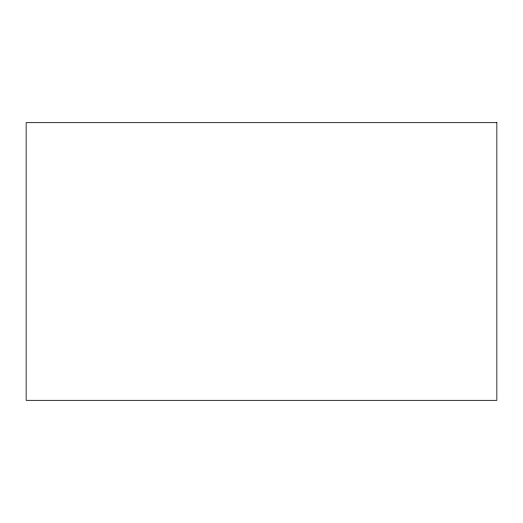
<?xml version="1.0" encoding="UTF-8"?>
<svg xmlns="http://www.w3.org/2000/svg" width="523" height="523" viewBox="0 0 523 523"><rect width="100%" height="100%" fill="white"/><g stroke="black" fill="none" stroke-linecap="round" stroke-linejoin="round"><path stroke-width="0.78" d="M496.85 122.676L26.15 122.676L26.15 400.324L496.85 400.324L496.85 122.676"/></g></svg>
